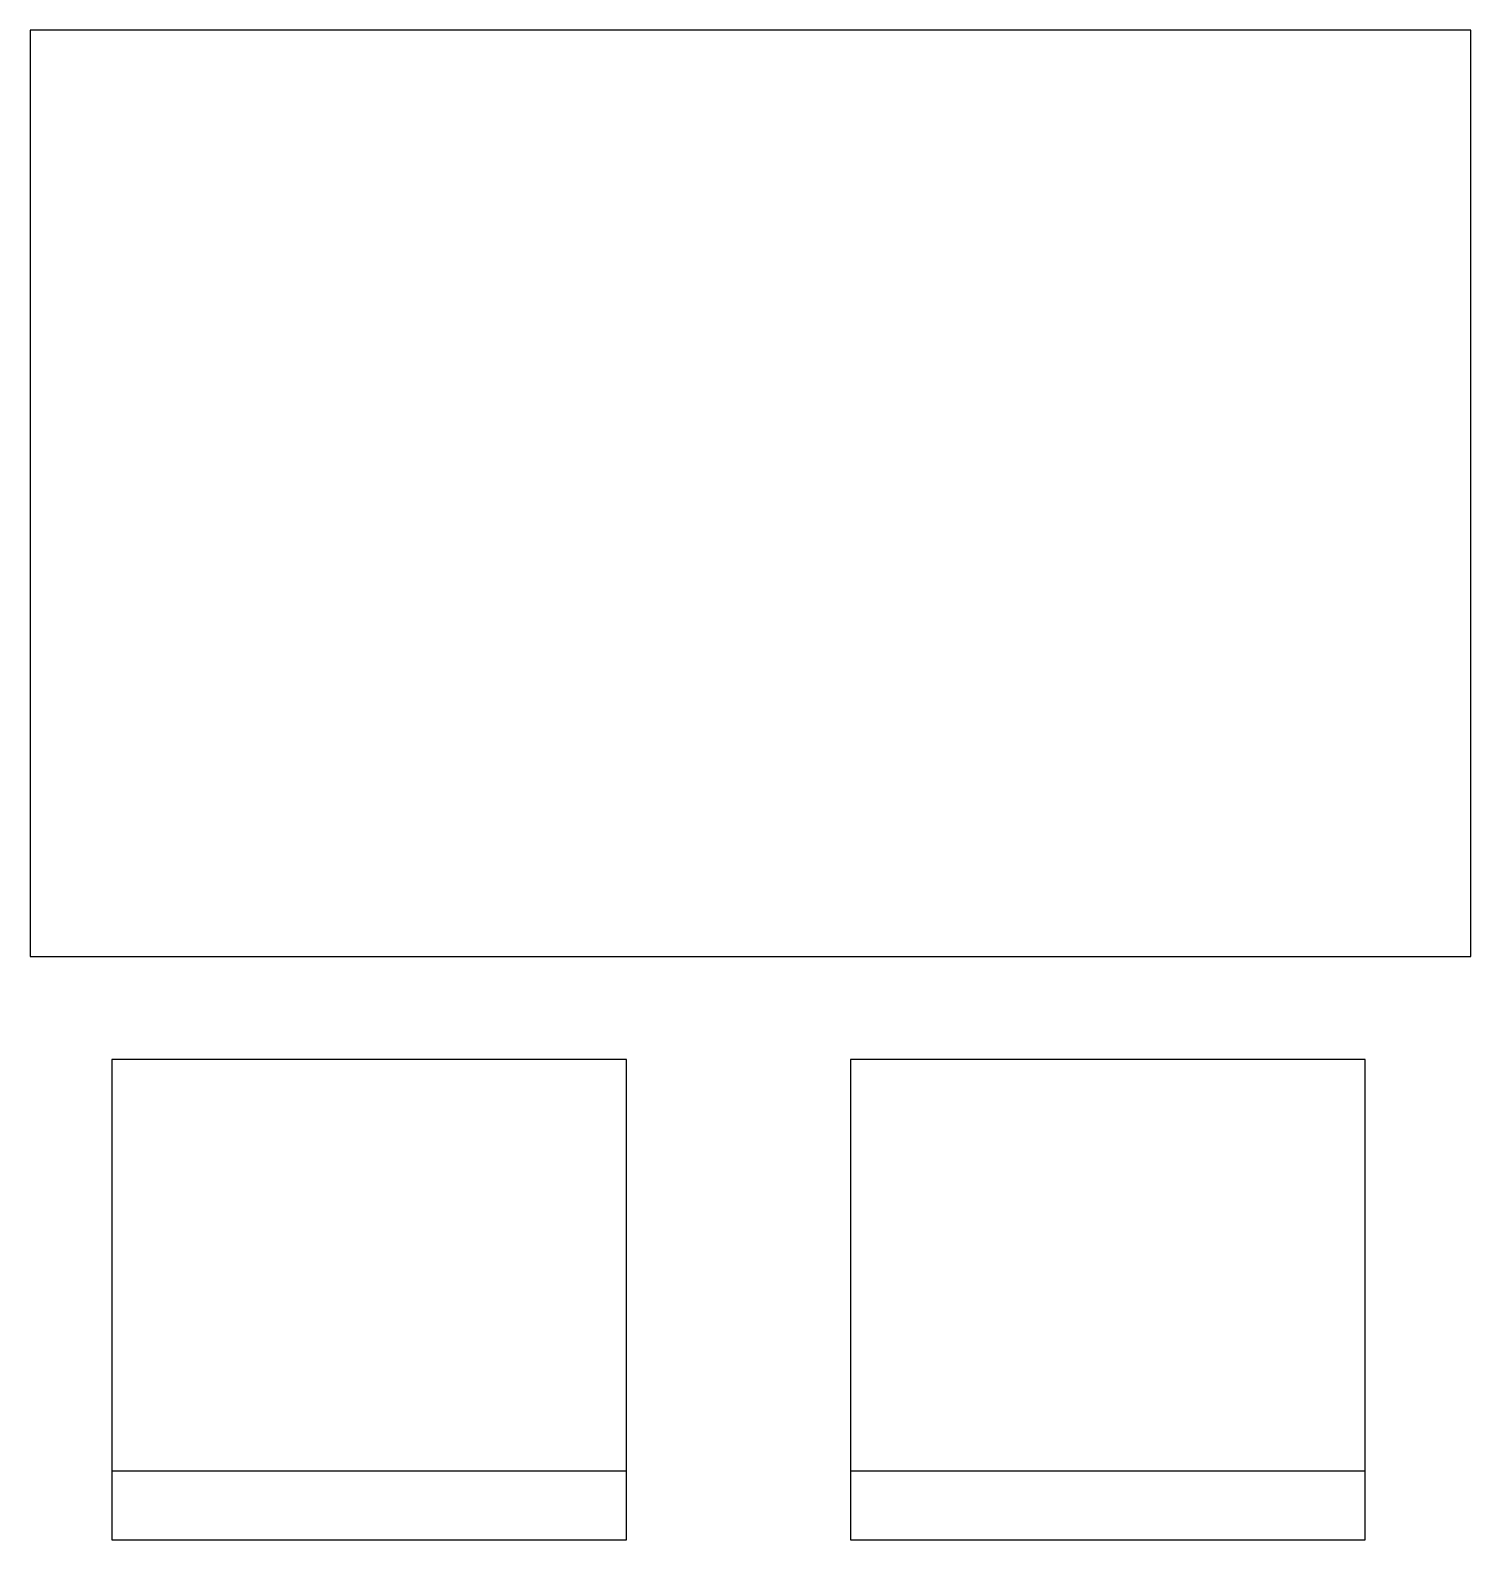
# Model space of a CAD drawing. Extents: x 265 to 371, y 1463 to 1574.
import ezdxf

# ---------------------------------------------------------------- set-up
doc = ezdxf.new("R2010")
doc.units = 0
doc.header["$LTSCALE"] = 30
doc.header["$MEASUREMENT"] = 0
doc.layers.get('0').update_dxf_attribs({"linetype": 'CONTINUOUS'})

msp = doc.modelspace()

# ---------------------------------------------------------------- linework, layer by layer
at = {"linetype": 'Continuous'}
for p, q in [((370.95, 1573.93), (264.62, 1573.93)), ((264.62, 1573.93), (264.62, 1505.58)), ((370.95, 1505.58), (370.95, 1573.93)), ((264.62, 1505.58), (370.95, 1505.58)), ((308.63, 1497.98), (270.66, 1497.98)), ((270.66, 1497.98), (270.66, 1462.54)), ((308.63, 1462.54), (308.63, 1497.98)), ((363.16, 1497.98), (325.18, 1497.98)), ((325.18, 1497.98), (325.18, 1462.54)), ((363.16, 1462.54), (363.16, 1497.98)), ((308.63, 1467.6), (270.66, 1467.6)), ((363.16, 1467.6), (325.18, 1467.6)), ((270.66, 1462.54), (308.63, 1462.54)), ((325.18, 1462.54), (363.16, 1462.54))]:
    msp.add_line(p, q, dxfattribs=at)

doc.saveas('drawing.dxf')
